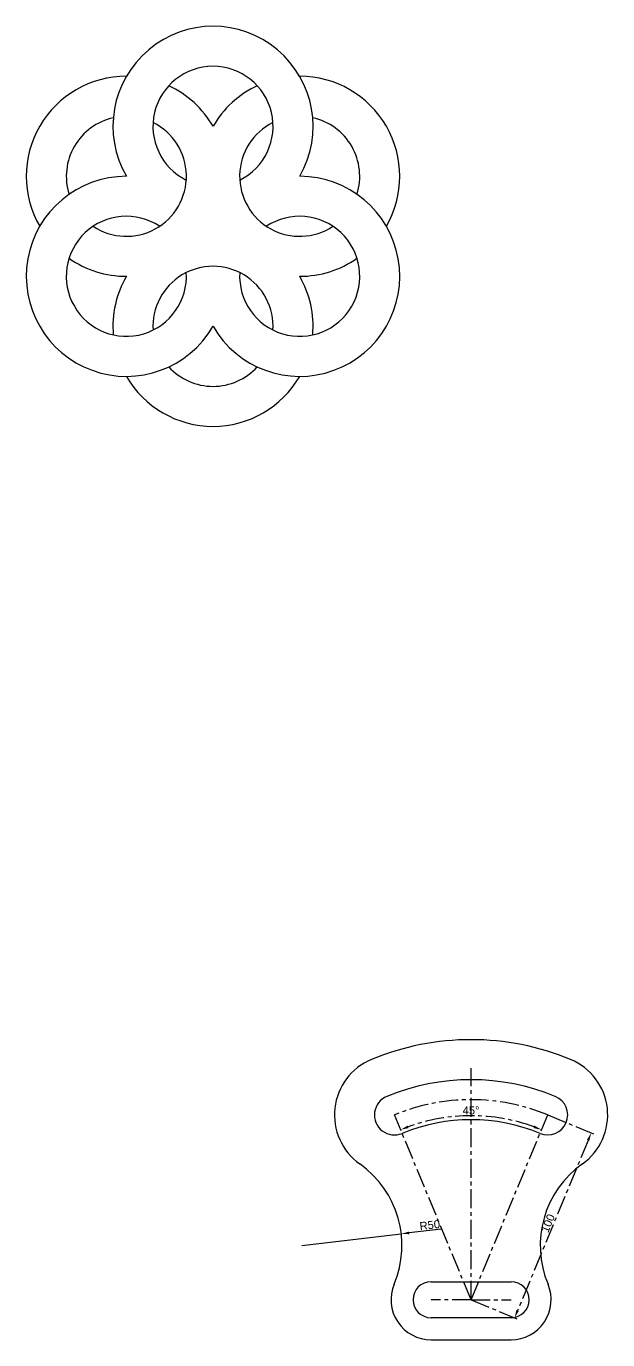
# Model space of a CAD drawing. Header units: millimetres. Extents: x 4 to 407, y 158 to 4651.
# Drawn here: x 116 to 407, y 158 to 815 of the extents above; entities that cross this region are included whole.
import ezdxf

# ---------------------------------------------------------------- set-up
doc = ezdxf.new("R2010")
doc.units = ezdxf.units.MM
doc.header["$LTSCALE"] = 0.3
doc.linetypes.add('CENTER', pattern=[50.8, 31.75, -6.35, 6.35, -6.35])
doc.styles.get("Standard").update_dxf_attribs({"font": 'arial.ttf'})
doc.dimstyles.new('+90', dxfattribs={"dimtxt": 4, "dimasz": 4, "dimexe": 1.25, "dimexo": 0, "dimtad": 1, "dimtxsty": 'Standard', "dimcen": 2.5, "dimclrd": 5, "dimclre": 5, "dimclrt": 5, "dimadec": 0, "dimazin": 0, "dimtfac": 1, "dimtmove": 0, "dimatfit": 3, "dimfxl": 1, "dimarcsym": 0})

# ---------------------------------------------------------------- blocks, each defined once
blk = doc.blocks.new('*D1')
at = {"color": 5, "linetype": 'CENTER', "lineweight": -2, "transparency": 16777216}
for p, q in [((376.94, 270.71), (399.84, 261.22)), ((397.16, 258), (361.95, 173.01)), ((338.67, 178.32), (361.58, 168.83))]:
    blk.add_line(p, q, dxfattribs=at)
at = {"color": 5, "linetype": 'CENTER', "transparency": 16777216}
for points in [[(396.54, 258.26), (397.77, 257.75), (398.69, 261.7)], [(361.34, 173.26), (362.57, 172.75), (360.42, 169.31)]]:
    blk.add_solid(points, dxfattribs=at)
at = {"layer": 'Defpoints', "color": 0, "linetype": 'CENTER', "transparency": 16777216}
for p in [(376.94, 270.71), (338.67, 178.32), (360.42, 169.31)]:
    blk.add_point(p, dxfattribs=at)
at = {"color": 5, "linetype": 'CENTER', "transparency": 16777216, "insert": (377.09, 216.53), "char_height": 4, "attachment_point": 5, "rotation": 67.5}
blk.add_mtext('100', dxfattribs=at)
blk = doc.blocks.new('*D2')
at = {"color": 5, "linetype": 'CENTER', "lineweight": -2, "transparency": 16777216}
blk.add_arc((338.67, 178.32), 91.97, 69.99221, 110.00779, dxfattribs=at)
at = {"color": 5, "linetype": 'CENTER', "transparency": 16777216}
for points in [[(307.45, 264.12), (306.97, 265.36), (303.48, 263.29)], [(370.38, 265.36), (369.9, 264.12), (373.87, 263.29)]]:
    blk.add_solid(points, dxfattribs=at)
at = {"layer": 'Defpoints', "color": 0, "linetype": 'CENTER', "transparency": 16777216}
for p in [(300.4, 270.71), (350.68, 269.5), (376.94, 270.71), (338.67, 178.32), (338.67, 178.32)]:
    blk.add_point(p, dxfattribs=at)
at = {"color": 5, "linetype": 'CENTER', "transparency": 16777216, "insert": (338.67, 272.95), "char_height": 4, "attachment_point": 5}
blk.add_mtext('45°', dxfattribs=at)
blk = doc.blocks.new('*D4')
at = {"color": 5, "lineweight": -2, "transparency": 16777216}
for p, q in [((254.14, 205.44), (303.8, 211.26)), ((323.71, 213.59), (307.77, 211.72))]:
    blk.add_line(p, q, dxfattribs=at)
at = {"color": 5, "transparency": 16777216}
blk.add_solid([(307.7, 212.38), (307.85, 211.06), (303.8, 211.26)], dxfattribs=at)
at = {"layer": 'Defpoints', "color": 0, "transparency": 16777216}
for p in [(303.8, 211.26), (254.14, 205.44)]:
    blk.add_point(p, dxfattribs=at)
at = {"color": 5, "transparency": 16777216, "insert": (318.04, 215.61), "char_height": 4, "attachment_point": 5, "rotation": 6.67878}
blk.add_mtext('R50', dxfattribs=at)

msp = doc.modelspace()

# ---------------------------------------------------------------- linework, layer by layer
at = {"linetype": 'CENTER'}
for q in [(338.673, 294.112), (300.405, 270.707), (376.941, 270.707), (318.673, 178.32), (358.673, 178.32)]:
    msp.add_line((338.673, 178.32), q, dxfattribs=at)
for p, q in [((318.673, 187.32), (358.673, 187.32)), ((358.673, 169.32), (318.673, 169.32)), ((318.673, 158.32), (358.673, 158.32))]:
    msp.add_line(p, q)
for centre, radius, start, end in [((209.747, 764.931), 50, 330, 210), ((209.747, 764.931), 30, 296.44269, 243.55731), ((166.446, 739.931), 50, 90, 210), ((253.048, 739.931), 50, 330, 90), ((166.446, 739.931), 50, 30, 64.915206), ((253.048, 739.931), 50, 115.084794, 150), ((166.446, 739.931), 30, 102.542397, 197.457603), ((253.048, 739.931), 30, 342.542397, 77.457603), ((166.446, 739.931), 30, 236.44269, 63.55731), ((253.048, 739.931), 30, 116.44269, 303.55731), ((166.446, 689.931), 50, 90, 330), ((253.048, 689.931), 50, 210, 90), ((166.446, 689.931), 30, 56.44269, 3.55731), ((253.048, 689.931), 30, 176.44269, 123.55731), ((166.446, 739.931), 50, 235.084794, 270), ((253.048, 739.931), 50, 270, 304.915206), ((209.747, 664.931), 50, 150, 184.915206), ((209.747, 664.931), 30, 356.44269, 183.55731), ((209.747, 664.931), 50, 355.084794, 30), ((209.747, 664.931), 30, 222.542397, 317.457603), ((209.747, 664.931), 50, 210, 330), ((338.673, 178.32), 129.999, 67.5, 112.5), ((300.405, 270.707), 30, 112.5, 234.66874), ((376.941, 270.707), 30, 305.33126, 67.5), ((338.673, 178.32), 109.999, 67.5, 112.5), ((300.405, 270.707), 10, 112.5, 292.5), ((376.941, 270.707), 10, 247.5, 67.5), ((338.673, 178.32), 89.999, 67.5, 112.5), ((254.141, 205.442), 50, 337.20401, 54.66874), ((423.205, 205.442), 50, 125.33126, 202.79599), ((318.673, 178.32), 20, 157.20401, 270), ((318.673, 178.32), 9, 90, 270), ((358.673, 178.32), 9, 270, 90), ((358.673, 178.32), 20, 270, 22.79599)]:
    msp.add_arc(centre, radius, start, end)
msp.add_arc((338.673, 178.32), 99.999, 67.5, 112.5, dxfattribs=at)

# ---------------------------------------------------------------- dimensions: what is measured, and where the dimension line sits
dim = msp.add_angular_dim_2l(base=(350.677, 269.5), line1=((338.673, 178.32), (376.941, 270.707)), line2=((338.673, 178.32), (300.405, 270.707)), dimstyle='+90', dxfattribs=at)
dim.commit()
dim.dimension.update_dxf_attribs({"geometry": '*D2', "text_midpoint": (338.673, 272.946)})
dim = msp.add_aligned_dim(p1=(376.941, 270.707), p2=(338.673, 178.32), distance=23.54, dimstyle='+90', dxfattribs=at)
dim.commit()
dim.dimension.update_dxf_attribs({"geometry": '*D1', "text_midpoint": (377.091, 216.526)})
dim = msp.add_radius_dim(center=(254.141, 205.442), mpoint=(303.801, 211.257), dimstyle='+90')
dim.commit()
dim.dimension.update_dxf_attribs({"geometry": '*D4', "text_midpoint": (318.35, 212.96), "dimtype": 164})

doc.saveas('drawing.dxf')
